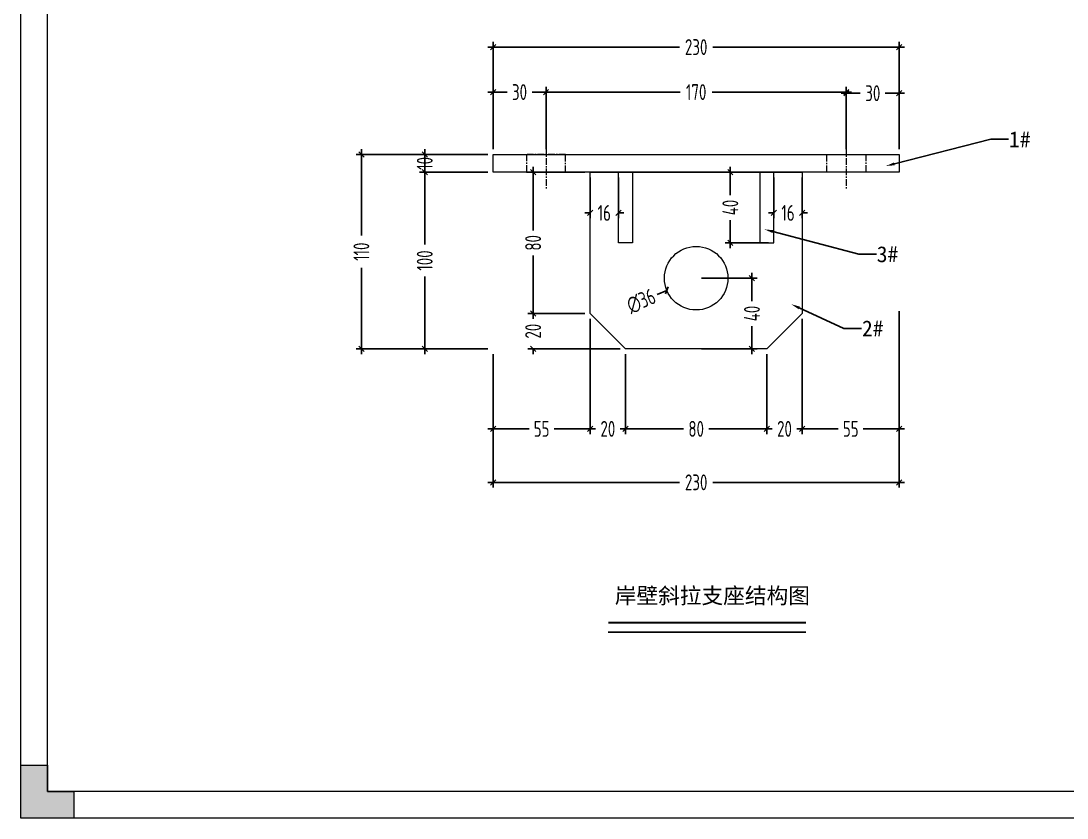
# Model space of a CAD drawing. Header units: millimetres. Extents: x 136606 to 1229059, y 82794 to 127566.
# Drawn here: x 952495 to 953087, y 126455 to 126906 of the extents above; entities that cross this region are included whole.
import ezdxf
from ezdxf import colors
from ezdxf.entities.mleader import LeaderData, LeaderLine
from ezdxf.math import Vec2, Vec3

# ---------------------------------------------------------------- set-up
doc = ezdxf.new("R2010")
doc.units = ezdxf.units.MM
doc.linetypes.add('CENTER', pattern=[0.6, 0.375, -0.075, 0.075, -0.075])
doc.linetypes.add('CENTER2', pattern=[28.575, 19.05, -3.175, 3.175, -3.175])
doc.layers.add('HR-dimension', color=9, linetype='Continuous')
doc.layers.add('标注', color=9, linetype='Continuous')
for name, color, linetype, lineweight in [('加强板', 140, 'Continuous', 18), ('图框', 7, 'Continuous', 13), ('文本', 3, 'Continuous', 13), ('结构', 4, 'Continuous', 18), ('虚线', 1, 'CENTER2', 0)]:
    doc.layers.add(name, color=color, linetype=linetype, lineweight=lineweight)
doc.styles.add('Arial', font='arial.ttf')
doc.styles.add('hztxt', font='ros1.shx', dxfattribs={"width": 0.8, "bigfont": 'hztxt.shx'})
doc.dimstyles.new('DIM-3', dxfattribs={"dimscale": 3, "dimtxt": 3, "dimasz": 1, "dimexe": 1, "dimexo": 1, "dimgap": 1, "dimtad": 0, "dimdec": 1, "dimrnd": 0.0005, "dimzin": 9, "dimdsep": 46, "dimtxsty": 'hztxt', "dimblk": 'OBLIQUE', "dimcen": 0, "dimdle": 1, "dimclrd": 9, "dimclre": 9, "dimclrt": 2, "dimazin": 2, "dimtfac": 1, "dimtdec": 1, "dimtofl": 0, "dimtmove": 0, "dimatfit": 3, "dimfxl": 1, "dimarcsym": 2})

# ---------------------------------------------------------------- blocks, each defined once
blk = doc.blocks.new('_Oblique')
at = {"color": 0, "linetype": 'ByBlock', "lineweight": -2}
blk.add_line((-0.5, -0.5), (0.5, 0.5), dxfattribs=at)
blk = doc.blocks.new('*D500')
at = {"layer": 'Defpoints', "color": 0, "ltscale": 10, "transparency": 16777216}
for p in [(952762.26, 126830.27), (952723.61, 126820.27), (952762.26, 126820.27)]:
    blk.add_point(p, dxfattribs=at)
at = {"layer": 'HR-dimension', "color": 9, "lineweight": -2, "ltscale": 10, "transparency": 16777216}
for p, q in [((952723.61, 126833.27), (952723.61, 126817.27)), ((952759.26, 126830.27), (952720.61, 126830.27)), ((952759.26, 126820.27), (952720.61, 126820.27))]:
    blk.add_line(p, q, dxfattribs=at)
at = {"layer": 'HR-dimension', "color": 9, "lineweight": -2, "ltscale": 10, "transparency": 16777216, "xscale": 3, "yscale": 3, "zscale": 3}
for p, rotation in [((952723.61, 126830.27), 90), ((952723.61, 126820.27), 270)]:
    blk.add_blockref('_Oblique', p, dxfattribs=dict(at, rotation=rotation))
at = {"layer": 'HR-dimension', "color": 2, "ltscale": 10, "transparency": 16777216, "insert": (952723.61, 126825.27), "char_height": 9, "attachment_point": 5, "rotation": 90, "style": 'hztxt'}
blk.add_mtext('10', dxfattribs=at)
blk = doc.blocks.new('*D501')
at = {"layer": 'Defpoints', "color": 0, "ltscale": 10, "transparency": 16777216}
for p in [(952762.26, 126820.27), (952723.61, 126720.27), (952762.26, 126720.27)]:
    blk.add_point(p, dxfattribs=at)
at = {"layer": 'HR-dimension', "color": 9, "lineweight": -2, "ltscale": 10, "transparency": 16777216}
for p, q in [((952759.26, 126820.27), (952720.61, 126820.27)), ((952723.61, 126823.27), (952723.61, 126779.39)), ((952723.61, 126717.27), (952723.61, 126761.15)), ((952759.26, 126720.27), (952720.61, 126720.27))]:
    blk.add_line(p, q, dxfattribs=at)
at = {"layer": 'HR-dimension', "color": 9, "lineweight": -2, "ltscale": 10, "transparency": 16777216, "xscale": 3, "yscale": 3, "zscale": 3}
for p, rotation in [((952723.61, 126820.27), 90), ((952723.61, 126720.27), 270)]:
    blk.add_blockref('_Oblique', p, dxfattribs=dict(at, rotation=rotation))
at = {"layer": 'HR-dimension', "color": 2, "ltscale": 10, "transparency": 16777216, "insert": (952723.61, 126770.27), "char_height": 9, "attachment_point": 5, "rotation": 90, "style": 'hztxt'}
blk.add_mtext('100', dxfattribs=at)
blk = doc.blocks.new('*D364')
at = {"layer": 'Defpoints', "color": 0, "ltscale": 10, "transparency": 16777216}
for p in [(952687.74, 126830.27), (952762.26, 126830.27), (952762.26, 126720.27)]:
    blk.add_point(p, dxfattribs=at)
at = {"layer": 'HR-dimension', "color": 9, "lineweight": -2, "ltscale": 10, "transparency": 16777216}
for p, q in [((952687.74, 126833.27), (952687.74, 126784.39)), ((952759.26, 126830.27), (952684.74, 126830.27)), ((952687.74, 126717.27), (952687.74, 126766.15)), ((952759.26, 126720.27), (952684.74, 126720.27))]:
    blk.add_line(p, q, dxfattribs=at)
at = {"layer": 'HR-dimension', "color": 9, "lineweight": -2, "ltscale": 10, "transparency": 16777216, "xscale": 3, "yscale": 3, "zscale": 3}
for p, rotation in [((952687.74, 126830.27), 90), ((952687.74, 126720.27), 270)]:
    blk.add_blockref('_Oblique', p, dxfattribs=dict(at, rotation=rotation))
at = {"layer": 'HR-dimension', "color": 2, "ltscale": 10, "transparency": 16777216, "insert": (952687.74, 126775.27), "char_height": 9, "attachment_point": 5, "rotation": 90, "style": 'hztxt'}
blk.add_mtext('110', dxfattribs=at)
blk = doc.blocks.new('*D502')
at = {"layer": 'Defpoints', "color": 0, "ltscale": 10, "transparency": 16777216}
for p in [(952817.26, 126740.27), (952762.26, 126720.27), (952817.26, 126674.97)]:
    blk.add_point(p, dxfattribs=at)
at = {"layer": 'HR-dimension', "color": 9, "lineweight": -2, "ltscale": 10, "transparency": 16777216}
for p, q in [((952817.26, 126737.27), (952817.26, 126671.97)), ((952762.26, 126717.27), (952762.26, 126671.97)), ((952759.26, 126674.97), (952782.68, 126674.97)), ((952820.26, 126674.97), (952796.84, 126674.97))]:
    blk.add_line(p, q, dxfattribs=at)
at = {"layer": 'HR-dimension', "color": 9, "lineweight": -2, "ltscale": 10, "transparency": 16777216, "xscale": 3, "yscale": 3, "zscale": 3, "rotation": 180}
blk.add_blockref('_Oblique', (952762.26, 126674.97), dxfattribs=at)
at = {"layer": 'HR-dimension', "color": 9, "lineweight": -2, "ltscale": 10, "transparency": 16777216, "xscale": 3, "yscale": 3, "zscale": 3}
blk.add_blockref('_Oblique', (952817.26, 126674.97), dxfattribs=at)
at = {"layer": 'HR-dimension', "color": 2, "ltscale": 10, "transparency": 16777216, "insert": (952789.76, 126674.97), "char_height": 9, "attachment_point": 5, "style": 'hztxt'}
blk.add_mtext('55', dxfattribs=at)
blk = doc.blocks.new('*D503')
at = {"layer": 'Defpoints', "color": 0, "ltscale": 10, "transparency": 16777216}
for p in [(952817.26, 126740.27), (952837.26, 126720.27), (952837.26, 126674.97)]:
    blk.add_point(p, dxfattribs=at)
at = {"layer": 'HR-dimension', "color": 9, "lineweight": -2, "ltscale": 10, "transparency": 16777216}
for p, q in [((952817.26, 126737.27), (952817.26, 126671.97)), ((952837.26, 126717.27), (952837.26, 126671.97)), ((952817.26, 126674.97), (952814.26, 126674.97)), ((952837.26, 126674.97), (952840.26, 126674.97))]:
    blk.add_line(p, q, dxfattribs=at)
at = {"layer": 'HR-dimension', "color": 9, "lineweight": -2, "ltscale": 10, "transparency": 16777216, "xscale": 3, "yscale": 3, "zscale": 3}
blk.add_blockref('_Oblique', (952817.26, 126674.97), dxfattribs=at)
at = {"layer": 'HR-dimension', "color": 9, "lineweight": -2, "ltscale": 10, "transparency": 16777216, "xscale": 3, "yscale": 3, "zscale": 3, "rotation": 180}
blk.add_blockref('_Oblique', (952837.26, 126674.97), dxfattribs=at)
at = {"layer": 'HR-dimension', "color": 2, "ltscale": 10, "transparency": 16777216, "insert": (952827.26, 126674.97), "char_height": 9, "attachment_point": 5, "style": 'hztxt'}
blk.add_mtext('20', dxfattribs=at)
blk = doc.blocks.new('*D504')
at = {"layer": 'Defpoints', "color": 0, "ltscale": 10, "transparency": 16777216}
for p in [(952837.26, 126720.27), (952917.26, 126720.27), (952917.26, 126674.97)]:
    blk.add_point(p, dxfattribs=at)
at = {"layer": 'HR-dimension', "color": 9, "lineweight": -2, "ltscale": 10, "transparency": 16777216}
for p, q in [((952837.26, 126717.27), (952837.26, 126671.97)), ((952917.26, 126717.27), (952917.26, 126671.97)), ((952834.26, 126674.97), (952870.18, 126674.97)), ((952920.26, 126674.97), (952884.34, 126674.97))]:
    blk.add_line(p, q, dxfattribs=at)
at = {"layer": 'HR-dimension', "color": 9, "lineweight": -2, "ltscale": 10, "transparency": 16777216, "xscale": 3, "yscale": 3, "zscale": 3, "rotation": 180}
blk.add_blockref('_Oblique', (952837.26, 126674.97), dxfattribs=at)
at = {"layer": 'HR-dimension', "color": 9, "lineweight": -2, "ltscale": 10, "transparency": 16777216, "xscale": 3, "yscale": 3, "zscale": 3}
blk.add_blockref('_Oblique', (952917.26, 126674.97), dxfattribs=at)
at = {"layer": 'HR-dimension', "color": 2, "ltscale": 10, "transparency": 16777216, "insert": (952877.26, 126674.97), "char_height": 9, "attachment_point": 5, "style": 'hztxt'}
blk.add_mtext('80', dxfattribs=at)
blk = doc.blocks.new('*D505')
at = {"layer": 'Defpoints', "color": 0, "ltscale": 10, "transparency": 16777216}
for p in [(952937.26, 126740.27), (952917.26, 126720.27), (952937.26, 126674.97)]:
    blk.add_point(p, dxfattribs=at)
at = {"layer": 'HR-dimension', "color": 9, "lineweight": -2, "ltscale": 10, "transparency": 16777216}
for p, q in [((952937.26, 126737.27), (952937.26, 126671.97)), ((952917.26, 126717.27), (952917.26, 126671.97)), ((952917.26, 126674.97), (952914.26, 126674.97)), ((952937.26, 126674.97), (952940.26, 126674.97))]:
    blk.add_line(p, q, dxfattribs=at)
at = {"layer": 'HR-dimension', "color": 9, "lineweight": -2, "ltscale": 10, "transparency": 16777216, "xscale": 3, "yscale": 3, "zscale": 3}
blk.add_blockref('_Oblique', (952917.26, 126674.97), dxfattribs=at)
at = {"layer": 'HR-dimension', "color": 9, "lineweight": -2, "ltscale": 10, "transparency": 16777216, "xscale": 3, "yscale": 3, "zscale": 3, "rotation": 180}
blk.add_blockref('_Oblique', (952937.26, 126674.97), dxfattribs=at)
at = {"layer": 'HR-dimension', "color": 2, "ltscale": 10, "transparency": 16777216, "insert": (952927.26, 126674.97), "char_height": 9, "attachment_point": 5, "style": 'hztxt'}
blk.add_mtext('20', dxfattribs=at)
blk = doc.blocks.new('*D506')
at = {"layer": 'Defpoints', "color": 0, "ltscale": 10, "transparency": 16777216}
for p in [(952992.26, 126744.62), (952937.26, 126740.27), (952992.26, 126674.97)]:
    blk.add_point(p, dxfattribs=at)
at = {"layer": 'HR-dimension', "color": 9, "lineweight": -2, "ltscale": 10, "transparency": 16777216}
for p, q in [((952937.26, 126737.27), (952937.26, 126671.97)), ((952992.26, 126741.62), (952992.26, 126671.97)), ((952934.26, 126674.97), (952957.68, 126674.97)), ((952995.26, 126674.97), (952971.84, 126674.97))]:
    blk.add_line(p, q, dxfattribs=at)
at = {"layer": 'HR-dimension', "color": 9, "lineweight": -2, "ltscale": 10, "transparency": 16777216, "xscale": 3, "yscale": 3, "zscale": 3, "rotation": 180}
blk.add_blockref('_Oblique', (952937.26, 126674.97), dxfattribs=at)
at = {"layer": 'HR-dimension', "color": 9, "lineweight": -2, "ltscale": 10, "transparency": 16777216, "xscale": 3, "yscale": 3, "zscale": 3}
blk.add_blockref('_Oblique', (952992.26, 126674.97), dxfattribs=at)
at = {"layer": 'HR-dimension', "color": 2, "ltscale": 10, "transparency": 16777216, "insert": (952964.76, 126674.97), "char_height": 9, "attachment_point": 5, "style": 'hztxt'}
blk.add_mtext('55', dxfattribs=at)
blk = doc.blocks.new('*D365')
at = {"layer": 'Defpoints', "color": 0, "ltscale": 10, "transparency": 16777216}
for p in [(952992.26, 126744.62), (952762.26, 126720.27), (952762.26, 126644.69)]:
    blk.add_point(p, dxfattribs=at)
at = {"layer": 'HR-dimension', "color": 9, "lineweight": -2, "ltscale": 10, "transparency": 16777216}
for p, q in [((952992.26, 126741.62), (952992.26, 126641.69)), ((952762.26, 126717.27), (952762.26, 126641.69)), ((952759.26, 126644.69), (952867.78, 126644.69)), ((952995.26, 126644.69), (952886.74, 126644.69))]:
    blk.add_line(p, q, dxfattribs=at)
at = {"layer": 'HR-dimension', "color": 9, "lineweight": -2, "ltscale": 10, "transparency": 16777216, "xscale": 3, "yscale": 3, "zscale": 3, "rotation": 180}
blk.add_blockref('_Oblique', (952762.26, 126644.69), dxfattribs=at)
at = {"layer": 'HR-dimension', "color": 9, "lineweight": -2, "ltscale": 10, "transparency": 16777216, "xscale": 3, "yscale": 3, "zscale": 3}
blk.add_blockref('_Oblique', (952992.26, 126644.69), dxfattribs=at)
at = {"layer": 'HR-dimension', "color": 2, "ltscale": 10, "transparency": 16777216, "insert": (952877.26, 126644.69), "char_height": 9, "attachment_point": 5, "style": 'hztxt'}
blk.add_mtext('230', dxfattribs=at)
blk = doc.blocks.new('*D507')
at = {"layer": 'Defpoints', "color": 0, "ltscale": 10, "transparency": 16777216}
for p in [(952817.26, 126820.27), (952784.96, 126740.27), (952817.26, 126740.27)]:
    blk.add_point(p, dxfattribs=at)
at = {"layer": 'HR-dimension', "color": 9, "lineweight": -2, "ltscale": 10, "transparency": 16777216}
for p, q in [((952814.26, 126820.27), (952781.96, 126820.27)), ((952784.96, 126823.27), (952784.96, 126787.35)), ((952784.96, 126737.27), (952784.96, 126773.19)), ((952814.26, 126740.27), (952781.96, 126740.27))]:
    blk.add_line(p, q, dxfattribs=at)
at = {"layer": 'HR-dimension', "color": 9, "lineweight": -2, "ltscale": 10, "transparency": 16777216, "xscale": 3, "yscale": 3, "zscale": 3}
for p, rotation in [((952784.96, 126820.27), 90), ((952784.96, 126740.27), 270)]:
    blk.add_blockref('_Oblique', p, dxfattribs=dict(at, rotation=rotation))
at = {"layer": 'HR-dimension', "color": 2, "ltscale": 10, "transparency": 16777216, "insert": (952784.96, 126780.27), "char_height": 9, "attachment_point": 5, "rotation": 90, "style": 'hztxt'}
blk.add_mtext('80', dxfattribs=at)
blk = doc.blocks.new('*D366')
at = {"layer": 'Defpoints', "color": 0, "ltscale": 10, "transparency": 16777216}
for p in [(952817.26, 126740.27), (952784.96, 126720.27), (952837.26, 126720.27)]:
    blk.add_point(p, dxfattribs=at)
at = {"layer": 'HR-dimension', "color": 9, "lineweight": -2, "ltscale": 10, "transparency": 16777216}
for p, q in [((952784.96, 126740.27), (952784.96, 126743.27)), ((952814.26, 126740.27), (952781.96, 126740.27)), ((952834.26, 126720.27), (952781.96, 126720.27)), ((952784.96, 126720.27), (952784.96, 126717.27))]:
    blk.add_line(p, q, dxfattribs=at)
at = {"layer": 'HR-dimension', "color": 9, "lineweight": -2, "ltscale": 10, "transparency": 16777216, "xscale": 3, "yscale": 3, "zscale": 3}
for p, rotation in [((952784.96, 126740.27), 270), ((952784.96, 126720.27), 90)]:
    blk.add_blockref('_Oblique', p, dxfattribs=dict(at, rotation=rotation))
at = {"layer": 'HR-dimension', "color": 2, "ltscale": 10, "transparency": 16777216, "insert": (952784.96, 126730.27), "char_height": 9, "attachment_point": 5, "rotation": 90, "style": 'hztxt'}
blk.add_mtext('20', dxfattribs=at)
blk = doc.blocks.new('*D508')
at = {"layer": 'Defpoints', "color": 0, "ltscale": 10, "transparency": 16777216}
for p in [(952877.26, 126760.27), (952877.26, 126720.27), (952908.84, 126720.27)]:
    blk.add_point(p, dxfattribs=at)
at = {"layer": 'HR-dimension', "color": 9, "lineweight": -2, "ltscale": 10, "transparency": 16777216}
for p, q in [((952880.26, 126760.27), (952911.84, 126760.27)), ((952908.84, 126763.27), (952908.84, 126747.35)), ((952908.84, 126717.27), (952908.84, 126733.19)), ((952880.26, 126720.27), (952911.84, 126720.27))]:
    blk.add_line(p, q, dxfattribs=at)
at = {"layer": 'HR-dimension', "color": 9, "lineweight": -2, "ltscale": 10, "transparency": 16777216, "xscale": 3, "yscale": 3, "zscale": 3}
for p, rotation in [((952908.84, 126760.27), 90), ((952908.84, 126720.27), 270)]:
    blk.add_blockref('_Oblique', p, dxfattribs=dict(at, rotation=rotation))
at = {"layer": 'HR-dimension', "color": 2, "ltscale": 10, "transparency": 16777216, "insert": (952908.84, 126740.27), "char_height": 9, "attachment_point": 5, "rotation": 90, "style": 'hztxt'}
blk.add_mtext('40', dxfattribs=at)
blk = doc.blocks.new('*D483')
at = {"layer": 'Defpoints', "color": 0, "ltscale": 10, "transparency": 16777216}
for p in [(952893.87, 126767.2), (952860.64, 126753.34)]:
    blk.add_point(p, dxfattribs=at)
at = {"layer": 'HR-dimension', "color": 9, "lineweight": -2, "ltscale": 10, "transparency": 16777216}
blk.add_line((952855.1, 126751.03), (952860.64, 126753.34), dxfattribs=at)
at = {"layer": 'HR-dimension', "color": 9, "lineweight": -2, "ltscale": 10, "transparency": 16777216, "xscale": 3, "yscale": 3, "zscale": 3, "rotation": 22.63442108978664}
blk.add_blockref('_Oblique', (952860.64, 126753.34), dxfattribs=at)
at = {"layer": 'HR-dimension', "color": 2, "ltscale": 10, "transparency": 16777216, "insert": (952846.13, 126747.29), "char_height": 9, "attachment_point": 5, "rotation": 22.63442, "style": 'hztxt'}
blk.add_mtext('∅36', dxfattribs=at)
blk = doc.blocks.new('*D484')
at = {"layer": 'Defpoints', "color": 0, "ltscale": 10, "transparency": 16777216}
for p in [(952896.6, 126820.27), (952937.26, 126820.27), (952921.26, 126780.27)]:
    blk.add_point(p, dxfattribs=at)
at = {"layer": 'HR-dimension', "color": 9, "lineweight": -2, "ltscale": 10, "transparency": 16777216}
for p, q in [((952934.26, 126820.27), (952893.6, 126820.27)), ((952896.6, 126823.27), (952896.6, 126807.35)), ((952896.6, 126777.27), (952896.6, 126793.19)), ((952918.26, 126780.27), (952893.6, 126780.27))]:
    blk.add_line(p, q, dxfattribs=at)
at = {"layer": 'HR-dimension', "color": 9, "lineweight": -2, "ltscale": 10, "transparency": 16777216, "xscale": 3, "yscale": 3, "zscale": 3}
for p, rotation in [((952896.6, 126820.27), 90), ((952896.6, 126780.27), 270)]:
    blk.add_blockref('_Oblique', p, dxfattribs=dict(at, rotation=rotation))
at = {"layer": 'HR-dimension', "color": 2, "ltscale": 10, "transparency": 16777216, "insert": (952896.6, 126800.27), "char_height": 9, "attachment_point": 5, "rotation": 90, "style": 'hztxt'}
blk.add_mtext('40', dxfattribs=at)
blk = doc.blocks.new('GW-TK')
at = {"layer": '图框', "linetype": 'Continuous', "lineweight": 0}
h = blk.add_hatch(color=256, dxfattribs=at)
h.dxf.hatch_style = 1
h.paths.add_polyline_path([(927193.56, 464418.01), (927193.56, 464423.01), (927188.55, 464423.01), (927188.55, 464428.01), (927183.55, 464428.01), (927183.55, 464418.01)])
at = {"layer": '图框'}
for points in [[(927183.55, 464715.01), (927603.55, 464715.01), (927603.55, 464418.01), (927183.55, 464418.01)], [(927188.55, 464710.01), (927598.55, 464710.01), (927598.55, 464423.01), (927188.55, 464423.01)]]:
    blk.add_lwpolyline(points, close=True, dxfattribs=at)
at = {"layer": '图框', "linetype": 'Continuous', "lineweight": 0}
blk.add_lwpolyline([(927188.55, 464428.01), (927188.55, 464423.01), (927193.56, 464423.01), (927193.56, 464418.01), (927183.55, 464418.01), (927183.55, 464428.01)], close=True, dxfattribs=at)
blk = doc.blocks.new('*D488')
at = {"color": 9, "lineweight": -2, "transparency": 16777216}
for p, q in [((952762.26, 126833.27), (952762.26, 126868.61)), ((952792.26, 126833.89), (952792.26, 126868.61)), ((952759.26, 126865.61), (952770.18, 126865.61)), ((952795.26, 126865.61), (952784.34, 126865.61))]:
    blk.add_line(p, q, dxfattribs=at)
at = {"layer": 'Defpoints', "color": 0, "transparency": 16777216}
for p in [(952792.26, 126865.61), (952762.26, 126830.27), (952792.26, 126830.89)]:
    blk.add_point(p, dxfattribs=at)
at = {"color": 9, "lineweight": -2, "transparency": 16777216, "xscale": 3, "yscale": 3, "zscale": 3, "rotation": 180}
blk.add_blockref('_Oblique', (952762.26, 126865.61), dxfattribs=at)
at = {"color": 9, "lineweight": -2, "transparency": 16777216, "xscale": 3, "yscale": 3, "zscale": 3}
blk.add_blockref('_Oblique', (952792.26, 126865.61), dxfattribs=at)
at = {"color": 2, "transparency": 16777216, "insert": (952777.26, 126865.61), "char_height": 9, "attachment_point": 5, "style": 'hztxt'}
blk.add_mtext('30', dxfattribs=at)
blk = doc.blocks.new('*D489')
at = {"color": 9, "lineweight": -2, "transparency": 16777216}
for p, q in [((952792.26, 126833.27), (952792.26, 126868.61)), ((952962.26, 126833.89), (952962.26, 126868.61)), ((952789.26, 126865.61), (952868.14, 126865.61)), ((952965.26, 126865.61), (952886.38, 126865.61))]:
    blk.add_line(p, q, dxfattribs=at)
at = {"layer": 'Defpoints', "color": 0, "transparency": 16777216}
for p in [(952962.26, 126865.61), (952792.26, 126830.27), (952962.26, 126830.89)]:
    blk.add_point(p, dxfattribs=at)
at = {"color": 9, "lineweight": -2, "transparency": 16777216, "xscale": 3, "yscale": 3, "zscale": 3, "rotation": 180}
blk.add_blockref('_Oblique', (952792.26, 126865.61), dxfattribs=at)
at = {"color": 9, "lineweight": -2, "transparency": 16777216, "xscale": 3, "yscale": 3, "zscale": 3}
blk.add_blockref('_Oblique', (952962.26, 126865.61), dxfattribs=at)
at = {"color": 2, "transparency": 16777216, "insert": (952877.26, 126865.61), "char_height": 9, "attachment_point": 5, "style": 'hztxt'}
blk.add_mtext('170', dxfattribs=at)
blk = doc.blocks.new('*D490')
at = {"color": 9, "lineweight": -2, "transparency": 16777216}
for p, q in [((952962.26, 126833.27), (952962.26, 126867.99)), ((952992.26, 126833.27), (952992.26, 126867.99)), ((952959.26, 126864.99), (952970.18, 126864.99)), ((952995.26, 126864.99), (952984.34, 126864.99))]:
    blk.add_line(p, q, dxfattribs=at)
at = {"layer": 'Defpoints', "color": 0, "transparency": 16777216}
for p in [(952992.26, 126864.99), (952962.26, 126830.27), (952992.26, 126830.27)]:
    blk.add_point(p, dxfattribs=at)
at = {"color": 9, "lineweight": -2, "transparency": 16777216, "xscale": 3, "yscale": 3, "zscale": 3, "rotation": 180}
blk.add_blockref('_Oblique', (952962.26, 126864.99), dxfattribs=at)
at = {"color": 9, "lineweight": -2, "transparency": 16777216, "xscale": 3, "yscale": 3, "zscale": 3}
blk.add_blockref('_Oblique', (952992.26, 126864.99), dxfattribs=at)
at = {"color": 2, "transparency": 16777216, "insert": (952977.26, 126864.99), "char_height": 9, "attachment_point": 5, "style": 'hztxt'}
blk.add_mtext('30', dxfattribs=at)
blk = doc.blocks.new('*D351')
at = {"color": 9, "lineweight": -2, "transparency": 16777216}
for p, q in [((952759.26, 126891.09), (952867.78, 126891.09)), ((952762.26, 126833.27), (952762.26, 126894.09)), ((952995.26, 126891.09), (952886.74, 126891.09)), ((952992.26, 126833.27), (952992.26, 126894.09))]:
    blk.add_line(p, q, dxfattribs=at)
at = {"layer": 'Defpoints', "color": 0, "transparency": 16777216}
for p in [(952762.26, 126891.09), (952762.26, 126830.27), (952992.26, 126830.27)]:
    blk.add_point(p, dxfattribs=at)
at = {"color": 9, "lineweight": -2, "transparency": 16777216, "xscale": 3, "yscale": 3, "zscale": 3, "rotation": 180}
blk.add_blockref('_Oblique', (952762.26, 126891.09), dxfattribs=at)
at = {"color": 9, "lineweight": -2, "transparency": 16777216, "xscale": 3, "yscale": 3, "zscale": 3}
blk.add_blockref('_Oblique', (952992.26, 126891.09), dxfattribs=at)
at = {"color": 2, "transparency": 16777216, "insert": (952877.26, 126891.09), "char_height": 9, "attachment_point": 5, "style": 'hztxt'}
blk.add_mtext('230', dxfattribs=at)
blk = doc.blocks.new('*D491')
at = {"color": 9, "lineweight": -2, "transparency": 16777216}
for p, q in [((952817.26, 126817.27), (952817.26, 126794.24)), ((952833.26, 126817.27), (952833.26, 126794.24)), ((952817.26, 126797.24), (952814.26, 126797.24)), ((952833.26, 126797.24), (952836.26, 126797.24))]:
    blk.add_line(p, q, dxfattribs=at)
at = {"layer": 'Defpoints', "color": 0, "transparency": 16777216}
for p in [(952817.26, 126820.27), (952833.26, 126820.27), (952817.26, 126797.24)]:
    blk.add_point(p, dxfattribs=at)
at = {"color": 9, "lineweight": -2, "transparency": 16777216, "xscale": 3, "yscale": 3, "zscale": 3}
blk.add_blockref('_Oblique', (952817.26, 126797.24), dxfattribs=at)
at = {"color": 9, "lineweight": -2, "transparency": 16777216, "xscale": 3, "yscale": 3, "zscale": 3, "rotation": 180}
blk.add_blockref('_Oblique', (952833.26, 126797.24), dxfattribs=at)
at = {"color": 2, "transparency": 16777216, "insert": (952825.26, 126797.24), "char_height": 9, "attachment_point": 5, "style": 'hztxt'}
blk.add_mtext('16', dxfattribs=at)
blk = doc.blocks.new('*D356')
at = {"color": 9, "lineweight": -2, "transparency": 16777216}
for p, q in [((952921.26, 126817.27), (952921.26, 126794.24)), ((952937.26, 126817.27), (952937.26, 126794.24)), ((952921.26, 126797.24), (952918.26, 126797.24)), ((952937.26, 126797.24), (952940.26, 126797.24))]:
    blk.add_line(p, q, dxfattribs=at)
at = {"layer": 'Defpoints', "color": 0, "transparency": 16777216}
for p in [(952921.26, 126820.27), (952937.26, 126820.27), (952937.26, 126797.24)]:
    blk.add_point(p, dxfattribs=at)
at = {"color": 9, "lineweight": -2, "transparency": 16777216, "xscale": 3, "yscale": 3, "zscale": 3}
blk.add_blockref('_Oblique', (952921.26, 126797.24), dxfattribs=at)
at = {"color": 9, "lineweight": -2, "transparency": 16777216, "xscale": 3, "yscale": 3, "zscale": 3, "rotation": 180}
blk.add_blockref('_Oblique', (952937.26, 126797.24), dxfattribs=at)
at = {"color": 2, "transparency": 16777216, "insert": (952929.26, 126797.24), "char_height": 9, "attachment_point": 5, "style": 'hztxt'}
blk.add_mtext('16', dxfattribs=at)

msp = doc.modelspace()

# ---------------------------------------------------------------- linework, layer by layer
msp.add_line((952827.3918, 126559.9672), (952939.3101, 126559.9672))
at = {"const_width": 1.125}
msp.add_lwpolyline([(952827.567, 126565.3115), (952939.4921, 126565.3115)], dxfattribs=at)
at = {"layer": '加强板', "color": 3}
for points in [[(952937.2564, 126740.2692), (952917.2564, 126720.2692), (952837.2564, 126720.2692), (952817.2564, 126740.2692), (952817.2564, 126820.2692), (952937.2564, 126820.2692)], [(952833.2564, 126780.2692), (952833.2564, 126820.2692), (952841.2564, 126820.2692), (952841.2564, 126780.2692)], [(952921.2564, 126780.2692), (952921.2564, 126820.2692), (952913.2564, 126820.2692), (952913.2564, 126780.2692)]]:
    msp.add_lwpolyline(points, close=True, dxfattribs=at)
msp.add_circle((952877.2564, 126760.2692), 18, dxfattribs=at)
at = {"layer": '结构', "color": 6}
msp.add_lwpolyline([(952762.2564, 126830.2692), (952992.2564, 126830.2692), (952992.2564, 126820.2692), (952762.2564, 126820.2692)], close=True, dxfattribs=at)
at = {"layer": '虚线', "color": 1, "linetype": 'CENTER', "ltscale": 10}
for points in [[(952792.2564, 126840.2692), (952792.2564, 126810.2692)], [(952962.2564, 126840.2692), (952962.2564, 126810.2692)]]:
    msp.add_lwpolyline(points, dxfattribs=at)
for points in [[(952781.2564, 126820.2692), (952803.2564, 126820.2692), (952803.2564, 126830.2692), (952781.2564, 126830.2692)], [(952973.2564, 126820.2692), (952951.2564, 126820.2692), (952951.2564, 126830.2692), (952973.2564, 126830.2692)]]:
    msp.add_lwpolyline(points, close=True, dxfattribs=at)

# ---------------------------------------------------------------- block references
at = {"layer": '文本', "xscale": 3, "yscale": 3, "zscale": 3}
msp.add_blockref('GW-TK', (-1829055.6517, -1266799.3827), dxfattribs=at)

# ---------------------------------------------------------------- texts
at = {"layer": '文本', "color": 6, "insert": (952831.1899, 126585.0493), "char_height": 9, "attachment_point": 1, "style": 'Arial'}
msp.add_mtext_dynamic_manual_height_columns('岸壁斜拉支座结构图', width=164.493338, gutter_width=1.4062, heights=[0], dxfattribs=at)

# ---------------------------------------------------------------- dimensions: what is measured, and where the dimension line sits
for base, p1, p2, picture, middle in [((952762.2564, 126891.0865), (952992.2564, 126830.2692), (952762.2564, 126830.2692), '*D351', (952877.2564, 126891.0865)), ((952792.2564, 126865.6105), (952762.2564, 126830.2692), (952792.2564, 126830.8942), '*D488', (952777.2564, 126865.6105)), ((952962.2564, 126865.6105), (952792.2564, 126830.2692), (952962.2564, 126830.8942), '*D489', (952877.2564, 126865.6105)), ((952992.2564, 126864.9855), (952962.2564, 126830.2692), (952992.2564, 126830.2692), '*D490', (952977.2564, 126864.9855)), ((952817.2564, 126797.2388), (952833.2564, 126820.2692), (952817.2564, 126820.2692), '*D491', (952825.2564, 126797.2388))]:
    dim = msp.add_linear_dim(base=base, p1=p1, p2=p2, dimstyle='DIM-3')
    dim.commit()
    dim.dimension.update_dxf_attribs({"geometry": picture, "text_midpoint": middle})
dim = msp.add_linear_dim(base=(952937.2564, 126797.2388), p1=(952921.2564, 126820.2692), p2=(952937.2564, 126820.2692), angle=180, dimstyle='DIM-3')
dim.commit()
dim.dimension.update_dxf_attribs({"geometry": '*D356', "text_midpoint": (952929.2564, 126797.2388)})
at = {"layer": 'HR-dimension', "ltscale": 10}
for base, p1, p2, picture, middle in [((952687.7443, 126830.2692), (952762.2564, 126720.2692), (952762.2564, 126830.2692), '*D364', (952687.7443, 126775.2692)), ((952723.6073, 126720.2692), (952762.2564, 126820.2692), (952762.2564, 126720.2692), '*D501', (952723.6073, 126770.2692)), ((952784.9579, 126740.2692), (952817.2564, 126820.2692), (952817.2564, 126740.2692), '*D507', (952784.9579, 126780.2692)), ((952896.6022, 126820.2692), (952921.2564, 126780.2692), (952937.2564, 126820.2692), '*D484', (952896.6022, 126800.2692)), ((952908.8397, 126720.2692), (952877.2564, 126760.2692), (952877.2564, 126720.2692), '*D508', (952908.8397, 126740.2692)), ((952784.9579, 126720.2692), (952817.2564, 126740.2692), (952837.2564, 126720.2692), '*D366', (952784.9579, 126730.2692))]:
    dim = msp.add_linear_dim(base=base, p1=p1, p2=p2, angle=90, dimstyle='DIM-3', dxfattribs=at)
    dim.commit()
    dim.dimension.update_dxf_attribs({"geometry": picture, "text_midpoint": middle})
dim = msp.add_linear_dim(base=(952723.6073, 126820.2692), p1=(952762.2564, 126830.2692), p2=(952762.2564, 126820.2692), angle=90, dimstyle='DIM-3', dxfattribs=at)
dim.commit()
dim.dimension.update_dxf_attribs({"geometry": '*D500', "text_midpoint": (952723.6073, 126825.2692), "dimtype": 160})
dim = msp.add_diameter_dim_2p(p1=(952893.87, 126767.1965), p2=(952860.6427, 126753.3419), dimstyle='DIM-3', dxfattribs=at)
dim.commit()
dim.dimension.update_dxf_attribs({"geometry": '*D483', "text_midpoint": (952846.1335, 126747.292)})
for base, p1, p2, picture, middle in [((952762.2564, 126644.6905), (952992.2564, 126744.6205), (952762.2564, 126720.2692), '*D365', (952877.2564, 126644.6905)), ((952992.2564, 126674.9718), (952937.2564, 126740.2692), (952992.2564, 126744.6205), '*D506', (952964.7564, 126674.9718)), ((952817.2564, 126674.9718), (952762.2564, 126720.2692), (952817.2564, 126740.2692), '*D502', (952789.7564, 126674.9718)), ((952837.2564, 126674.9718), (952817.2564, 126740.2692), (952837.2564, 126720.2692), '*D503', (952827.2564, 126674.9718)), ((952937.2564, 126674.9718), (952917.2564, 126720.2692), (952937.2564, 126740.2692), '*D505', (952927.2564, 126674.9718)), ((952917.2564, 126674.9718), (952837.2564, 126720.2692), (952917.2564, 126720.2692), '*D504', (952877.2564, 126674.9718))]:
    dim = msp.add_linear_dim(base=base, p1=p1, p2=p2, dimstyle='DIM-3', dxfattribs=at)
    dim.commit()
    dim.dimension.update_dxf_attribs({"geometry": picture, "text_midpoint": middle})

# ---------------------------------------------------------------- leaders
at = {"layer": '标注', "color": 6}
ml = msp.add_multileader_mtext('Standard', dxfattribs=at)
ml.set_content('{\\fSimSun|b0|i0|c134|p2;1#}', color=6, style='Arial')
ml.set_leader_properties(color=9)
ml.build(insert=Vec2(0, 0))
ml.multileader.update_dxf_attribs({"dogleg_length": 100, "arrow_head_size": 5})
ctx = ml.context
ctx.base_point, ctx.char_height, ctx.arrow_head_size, ctx.landing_gap_size, ctx.plane_origin = Vec3(953054.1579, 126838.8897), 9, 5, 0.2, Vec3(952979.5865, 257860.0602)
notes = []
notes.append((ctx, [(0, (1, 1, 0), (953044.1579, 126838.8897), (1, 0), 10, [(0, [(952984.6395, 126823.7628)], 0, [])])]))
ctx.mtext.insert, ctx.mtext.width, ctx.mtext.defined_height, ctx.mtext.flow_direction = Vec3(953054.3579, 126843.3897), 100, 36.9267, 5
ml = msp.add_multileader_mtext('Standard', dxfattribs=at)
ml.set_content('{\\fSimSun|b0|i0|c134|p2;3#}', color=6, style='Arial')
ml.set_leader_properties(color=9)
ml.build(insert=Vec2(0, 0))
ml.multileader.update_dxf_attribs({"dogleg_length": 100, "arrow_head_size": 5})
ctx = ml.context
ctx.base_point, ctx.char_height, ctx.arrow_head_size, ctx.landing_gap_size, ctx.plane_origin = Vec3(952979.2769, 126773.8412), 9, 5, 0.2, Vec3(952878.3935, 257794.2975)
notes.append((ctx, [(0, (1, 1, 0), (952969.2769, 126773.8412), (1, 0), 10, [(0, [(952915.8809, 126787.9154)], 0, [])])]))
ctx.mtext.insert, ctx.mtext.width, ctx.mtext.defined_height, ctx.mtext.flow_direction = Vec3(952979.4769, 126778.3412), 100, 36.9267, 5
ml = msp.add_multileader_mtext('Standard', dxfattribs=at)
ml.set_content('{\\fSimSun|b0|i0|c134|p2;2#}', color=6, style='Arial')
ml.set_leader_properties(color=9)
ml.build(insert=Vec2(0, 0))
ml.multileader.update_dxf_attribs({"dogleg_length": 100, "arrow_head_size": 5})
ctx = ml.context
ctx.base_point, ctx.char_height, ctx.arrow_head_size, ctx.landing_gap_size, ctx.plane_origin = Vec3(952970.9009, 126731.836), 9, 5, 0.2, Vec3(952890.9454, 257777.8428)
notes.append((ctx, [(0, (1, 1, 0), (952960.9009, 126731.836), (1, 0), 10, [(0, [(952931.0235, 126745.5383)], 0, [])])]))
ctx.mtext.insert, ctx.mtext.width, ctx.mtext.defined_height, ctx.mtext.flow_direction = Vec3(952971.1009, 126736.336), 100, 36.9267, 5
for ctx, leaders in notes:
    for number, flags, end, landing, length, lines in leaders:
        leader = LeaderData()
        leader.index, (leader.has_last_leader_line, leader.has_dogleg_vector, leader.attachment_direction) = number, flags
        leader.last_leader_point, leader.dogleg_vector, leader.dogleg_length = Vec3(end), Vec3(landing), length
        for number, points, colour, breaks in lines:
            line = LeaderLine()
            line.index, line.vertices, line.color, line.breaks = number, Vec3.list(points), colors.encode_raw_color(colour), breaks
            leader.lines.append(line)
        ctx.leaders.append(leader)

doc.saveas('drawing.dxf')
